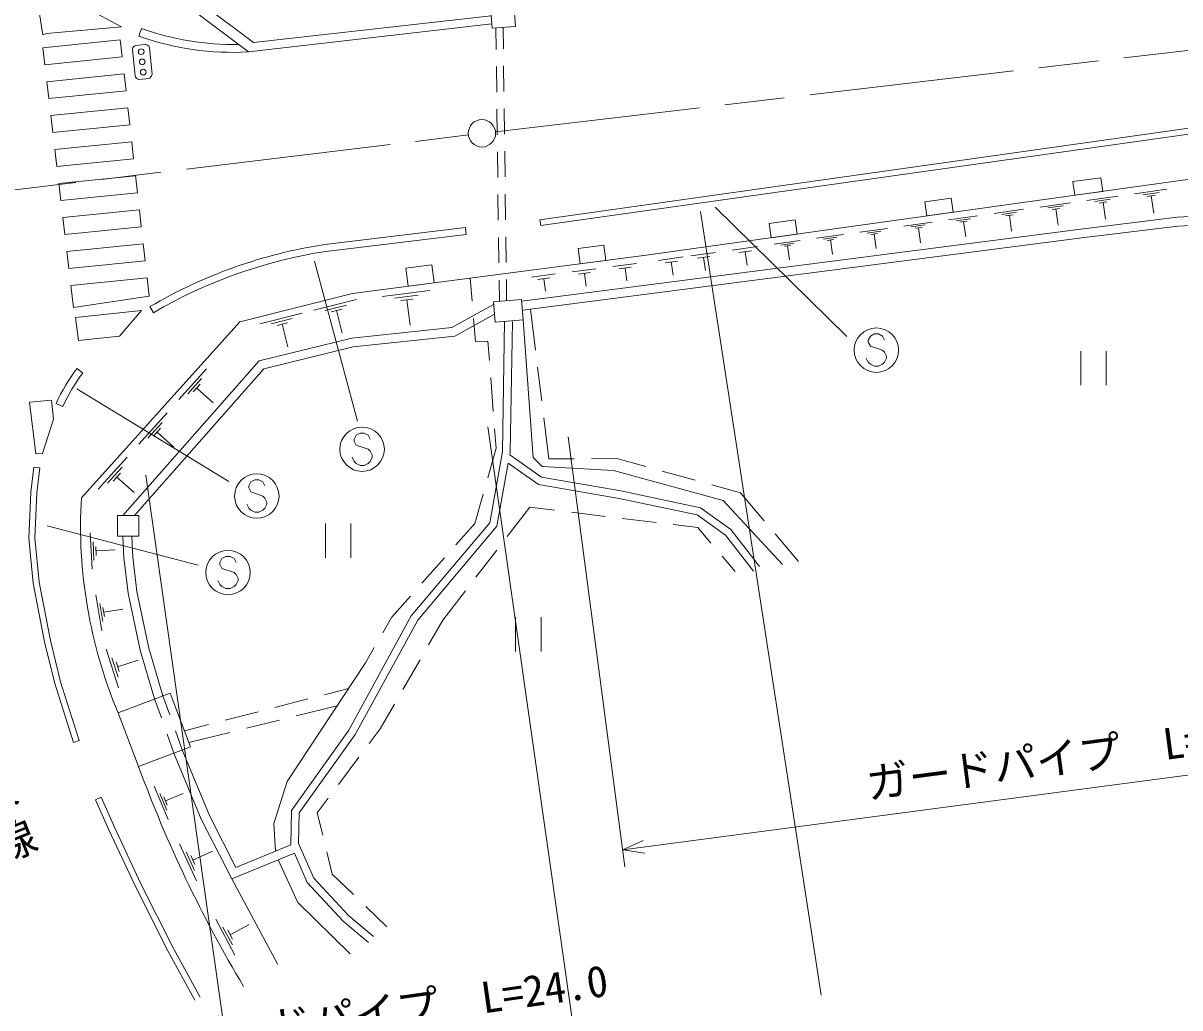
# Model space of a CAD drawing. Units: millimetres, scale not verified. Extents: x 40000 to 680000, y 20000 to 380000.
# Drawn here: x 145386 to 213037, y 242866 to 300480 of the extents above; entities that cross this region are included whole.
import ezdxf
from ezdxf.enums import TextEntityAlignment as Align

# ---------------------------------------------------------------- set-up
doc = ezdxf.new("R2010")
doc.units = ezdxf.units.MM
doc.header["$LTSCALE"] = 1000
doc.linetypes.add('CHAIN', pattern=[18.5, 12, -1.5, 3.5, -1.5])
for name, color, linetype, lineweight in [('M-BGD', 7, 'Continuous', 13), ('M-BMK', 2, 'CHAIN', 13), ('M-BMK-SRVR', 3, 'Continuous', 13), ('M-STR-HTXT', 7, 'Continuous', 13), ('M-STR-STRC', 7, 'Continuous', 13)]:
    doc.layers.add(name, color=color, linetype=linetype, lineweight=lineweight)
doc.layers.add('M-BGD-HTXT', color=7, linetype='Continuous')
doc.styles.add('@ＭＳ ゴシック', font='')
doc.styles.add('ＭＳ ゴシック', font='')
doc.styles.get('@ＭＳ ゴシック').set_extended_font_data('@MS Gothic')
doc.styles.get('ＭＳ ゴシック').set_extended_font_data('MS Gothic')

msp = doc.modelspace()

# ---------------------------------------------------------------- linework, layer by layer
at = {"layer": 'M-BGD'}
for p, q in [((152317, 300159), (152161, 299722)), ((173036, 300196), (173052, 298946)), ((173461, 300225), (173477, 298979)), ((173064, 297946), (173083, 296446)), ((173489, 297979), (173508, 296479)), ((173096, 295446), (173115, 293947)), ((173521, 295479), (173540, 293979)), ((173127, 292947), (173146, 291447)), ((173552, 292980), (173571, 291480)), ((173158, 290447), (173177, 288947)), ((173583, 290480), (173602, 288980)), ((207595, 290103), (209423, 290359)), ((210377, 290492), (212279, 290758)), ((210870, 290432), (211821, 290565)), ((211126, 290338), (211601, 290405)), ((211364, 290372), (211506, 289357)), ((202168, 289344), (203895, 289586)), ((204864, 289721), (206634, 289969)), ((205323, 289665), (206208, 289789)), ((205561, 289578), (206003, 289640)), ((205782, 289609), (205914, 288665)), ((208069, 290045), (208983, 290173)), ((208315, 289955), (208772, 290019)), ((208543, 289987), (208680, 289012)), ((175608, 288980), (175657, 288633)), ((199514, 288973), (201199, 289208)), ((199951, 288919), (200793, 289037)), ((200177, 288836), (200598, 288895)), ((202616, 289289), (203479, 289410)), ((202848, 289204), (203280, 289265)), ((203064, 289235), (203193, 288313)), ((171254, 288521), (163038, 287532)), ((171254, 288521), (171303, 288113)), ((194328, 288247), (195931, 288471)), ((194744, 288196), (195545, 288309)), ((196901, 288607), (198544, 288837)), ((197327, 288555), (198149, 288670)), ((197548, 288474), (197959, 288532)), ((197753, 288503), (197876, 287626)), ((200388, 288866), (200513, 287967)), ((171303, 288113), (163087, 287124)), ((173190, 287947), (173209, 286447)), ((173615, 287980), (173634, 286480)), ((189302, 287544), (190825, 287757)), ((189697, 287496), (190458, 287602)), ((191795, 287893), (193358, 288111)), ((192200, 287843), (192982, 287953)), ((192410, 287767), (192801, 287821)), ((192606, 287794), (192722, 286960)), ((194959, 288118), (195360, 288174)), ((195159, 288146), (195279, 287291)), ((184429, 286862), (185875, 287065)), ((186846, 287201), (188331, 287408)), ((187245, 287055), (187987, 287158)), ((187616, 287107), (187727, 286315)), ((189901, 287421), (190282, 287474)), ((190091, 287447), (190205, 286635)), ((179868, 286243), (181261, 286425)), ((180241, 286103), (180937, 286194)), ((182539, 286598), (183985, 286800)), ((182928, 286456), (183651, 286557)), ((183289, 286506), (183397, 285735)), ((184818, 286720), (185541, 286821)), ((185179, 286771), (185287, 286000)), ((171540, 285558), (171651, 284204)), ((175120, 285622), (176502, 285803)), ((175489, 285483), (176181, 285573)), ((175835, 285528), (175932, 284791)), ((177491, 285932), (178879, 286113)), ((177862, 285792), (178556, 285883)), ((178209, 285838), (178306, 285098)), ((180589, 286148), (180686, 285405)), ((166387, 284481), (169163, 284844)), ((173221, 285447), (173237, 284198)), ((173646, 285480), (173662, 284234)), ((162395, 283682), (164875, 284301)), ((167105, 284386), (168493, 284568)), ((167477, 284247), (168171, 284337)), ((167824, 284292), (168017, 282811)), ((152805, 283891), (153013, 283536)), ((159222, 282891), (161702, 283509)), ((163056, 283671), (164296, 283981)), ((163407, 283583), (164027, 283738)), ((163717, 283661), (164047, 282338)), ((175346, 281350), (175050, 283749)), ((159883, 282880), (161124, 283189)), ((160235, 282792), (160855, 282947)), ((160545, 282869), (160875, 281546)), ((171732, 283207), (171843, 281853)), ((171843, 281853), (172568, 281881)), ((172568, 281881), (172654, 280740)), ((207236, 281296), (207236, 279296)), ((208736, 281296), (208736, 279296)), ((148539, 280271), (148881, 280008)), ((154490, 278450), (156103, 280244)), ((175714, 278373), (175469, 280358)), ((155013, 278791), (155819, 279688)), ((172730, 279743), (172881, 277749)), ((155334, 278908), (155737, 279356)), ((155536, 279132), (156493, 278272)), ((147317, 278231), (147710, 278053)), ((152153, 275850), (153803, 277686)), ((176133, 274981), (175837, 277380)), ((152688, 276199), (153513, 277117)), ((153016, 276318), (153429, 276777)), ((172957, 276752), (173043, 275610)), ((153223, 276548), (154202, 275668)), ((173043, 275610), (172561, 273884)), ((149778, 273208), (151466, 275085)), ((177621, 274989), (176133, 274981)), ((180109, 275002), (178621, 274994)), ((181802, 274533), (180109, 275002)), ((146017, 274498), (146364, 274455)), ((150325, 273565), (151169, 274504)), ((150661, 273687), (151083, 274156)), ((184693, 273730), (182766, 274265)), ((150872, 273922), (151873, 273022)), ((187349, 272993), (185656, 273463)), ((172291, 272921), (171809, 271195)), ((188722, 271367), (187349, 272993)), ((173690, 270436), (175014, 272156)), ((175014, 272156), (176457, 271981)), ((177449, 271861), (179435, 271620)), ((180428, 271500), (182413, 271259)), ((149417, 268523), (149303, 270650)), ((163061, 271205), (163061, 269205)), ((164561, 271205), (164561, 269205)), ((171809, 271195), (170700, 269948)), ((183406, 271139), (184849, 270964)), ((184849, 270964), (185614, 270058)), ((190739, 268976), (189367, 270602)), ((149530, 269062), (149473, 270126)), ((149658, 269336), (149629, 269867)), ((149644, 269602), (150778, 269662)), ((171862, 268057), (173081, 269643)), ((186260, 269295), (187025, 268390)), ((170035, 269201), (168706, 267707)), ((169929, 265544), (171252, 267265)), ((149987, 264921), (149646, 267023)), ((168042, 266959), (166933, 265713)), ((150042, 265470), (149871, 266521)), ((150139, 265755), (150054, 266281)), ((150097, 266018), (151218, 266200)), ((166933, 265713), (166418, 264817)), ((169096, 264096), (169929, 265544)), ((174184, 265723), (174184, 263723)), ((175684, 265723), (175684, 263723)), ((150973, 261592), (150245, 263854)), ((165920, 263950), (165406, 263055)), ((150942, 262206), (150578, 263337)), ((150911, 262820), (152118, 263208)), ((167599, 261496), (168597, 263230)), ((151002, 262537), (150820, 263103)), ((163004, 261190), (164413, 261552)), ((153073, 260937), (153470, 259825)), ((153560, 261123), (153957, 260011)), ((160099, 260441), (162036, 260940)), ((161356, 259949), (163747, 260545)), ((166267, 259182), (167100, 260630)), ((157194, 259693), (159131, 260192)), ((154817, 259081), (156226, 259444)), ((158445, 259223), (160386, 259707)), ((165628, 258332), (166267, 259182)), ((148332, 258399), (148666, 258505)), ((153807, 258884), (154205, 257772)), ((154294, 259070), (154691, 257958)), ((155083, 258384), (157475, 258981)), ((163824, 255935), (165026, 257533)), ((153859, 253889), (153051, 255836)), ((149625, 255042), (149944, 255185)), ((153786, 254430), (153382, 255403)), ((153815, 254727), (153613, 255214)), ((153714, 254970), (154753, 255401)), ((162584, 254286), (163223, 255136)), ((162905, 252972), (162584, 254286)), ((155516, 250302), (154531, 252466)), ((155414, 250908), (154921, 251991)), ((155435, 251245), (155189, 251786)), ((155312, 251515), (156466, 252041)), ((163463, 250687), (163142, 252000)), ((157586, 250418), (160291, 245406)), ((164703, 249495), (163463, 250687)), ((166664, 247610), (165424, 248802)), ((157765, 245946), (156651, 248048)), ((157488, 247145), (158609, 247739)), ((157627, 246546), (157070, 247597)), ((157627, 246883), (157349, 247408))]:
    msp.add_line(p, q, dxfattribs=at)
for points in [[(172801, 300434), (158570, 298792), (145169, 308854), (141990, 320648), (141190, 329664)], [(172768, 300904), (158865, 299342), (145684, 309235), (142568, 320880), (141685, 329673)], [(175608, 288980), (238966, 297929), (242597, 298201), (252198, 298949), (261065, 299546), (268785, 299835)], [(175657, 288633), (239004, 297581), (242624, 297852), (252223, 298600), (261084, 299196), (268798, 299485)], [(148793, 272710), (158052, 283011), (164651, 284657), (181820, 286901), (229238, 293535), (229699, 290078)], [(174543, 284208), (207246, 288434), (212882, 289122), (215263, 289244)], [(174610, 283692), (207310, 287918), (212926, 288604), (215289, 288725)], [(151216, 271669), (159186, 280727), (164608, 282052), (170467, 282666), (172899, 284017)], [(151909, 271669), (159468, 280260), (164697, 281539), (170627, 282160), (172948, 283449)], [(161039, 252396), (161082, 254418), (164427, 259107), (168089, 265803), (172672, 271244), (173422, 275422), (173548, 283034)], [(173842, 275215), (173871, 275379), (173998, 283027)], [(174636, 283128), (175213, 275065), (175736, 274542), (179921, 274312), (186324, 272554), (189798, 268808)], [(165882, 247034), (164415, 248262), (162384, 250446), (161491, 252486), (161529, 254269), (164809, 258868), (168462, 265548), (173094, 271046), (173754, 274727)], [(173754, 274727), (175521, 273490), (180249, 272665), (184815, 271702), (186464, 270519), (188096, 268420)], [(173842, 275215), (175697, 273916), (180334, 273107), (185001, 272123), (186779, 270847), (188451, 268696)], [(148332, 258399), (147244, 261845), (146644, 264286), (145975, 267718), (145724, 270341), (145835, 273033), (146017, 274498)], [(148666, 258505), (147581, 261940), (146986, 264362), (146322, 267768), (146074, 270350), (146184, 273005), (146364, 274455)], [(153073, 260937), (152236, 263785), (151529, 267133), (151278, 269197), (151222, 270456)], [(153560, 261123), (152740, 263912), (152042, 267218), (151796, 269240), (151741, 270479)], [(165406, 263055), (160822, 256116), (160048, 253647), (160143, 252029)], [(161248, 251920), (157586, 250418), (155805, 253905), (154205, 257772)], [(161039, 252396), (157832, 251081), (156278, 254123), (154691, 257958)], [(155738, 243490), (154169, 246372), (152276, 250125), (150724, 253430), (149944, 255185)], [(155431, 243322), (153858, 246209), (151961, 249971), (150406, 253285), (149625, 255042)], [(165593, 246689), (164105, 247935), (162003, 250195), (161248, 251920)], [(160310, 251535), (161456, 249033), (164511, 246033)]]:
    msp.add_lwpolyline(points, dxfattribs=at)
for points in [[(172819, 300181), (174179, 300275), (174089, 301564), (172729, 301470)], [(206895, 290409), (208528, 290638), (208416, 291437), (206784, 291208)], [(198246, 289199), (199776, 289413), (199660, 290242), (198130, 290028)], [(189128, 287924), (190649, 288136), (190534, 288963), (189012, 288750)], [(177966, 286398), (179471, 286594), (179355, 287482), (177850, 287286)], [(167908, 285083), (169432, 285282), (169294, 286335), (167770, 286136)], [(172887, 284168), (174534, 284309), (174636, 283128), (172988, 282986)], [(150903, 271669), (152159, 271669), (152159, 270456), (150903, 270456)], [(150942, 260122), (152142, 256983), (155176, 258143), (153976, 261282)]]:
    msp.add_lwpolyline(points, close=True, dxfattribs=at)
for centre, radius, start, end in [((157683, 315231), 16463, 250.40363, 273.08847), ((157683, 315231), 15999, 250.40363, 271.06389), ((167424, 259006), 28861, 98.74146, 120.43253), ((167424, 259006), 28450, 98.74146, 120.43253), ((156747, 273970), 10348, 142.49047, 155.68452), ((156747, 273970), 9916, 142.49047, 155.68452), ((177119, 271069), 28374, 176.68434, 202.69409), ((223531, 283152), 76034, 200.13088, 210.89107)]:
    msp.add_arc(centre, radius, start, end, dxfattribs=at)
at = {"layer": 'M-BMK'}
msp.add_line((173016, 294126), (223675, 300073), dxfattribs=at)
msp.add_lwpolyline([(73285, 282060), (136565, 289719), (171427, 293936)], dxfattribs=at)
at = {"layer": 'M-BMK-SRVR'}
msp.add_circle((172221, 294032), 800, dxfattribs=at)
at = {"layer": 'M-STR-HTXT'}
for p, q in [((172573, 276866), (177635, 241223)), ((177263, 276267), (180586, 251127)), ((152556, 274023), (157618, 238381)), ((180455, 252118), (234229, 259225)), ((180455, 252118), (181645, 252654)), ((180455, 252118), (181743, 251910))]:
    msp.add_line(p, q, dxfattribs=at)
at = {"layer": 'M-STR-STRC'}
for p, q in [((146657, 298046), (146540, 299039)), ((152550, 299237), (151953, 299178)), ((152769, 299058), (152927, 297466)), ((146657, 298046), (151179, 298502)), ((151932, 297367), (151774, 298959)), ((146774, 297053), (151291, 297508)), ((146891, 296060), (146774, 297053)), ((151291, 297508), (151403, 296514)), ((152151, 297188), (152748, 297247)), ((146891, 296060), (151403, 296514)), ((147008, 295066), (151515, 295520)), ((147125, 294073), (147008, 295066)), ((151515, 295520), (151626, 294527)), ((147125, 294073), (151626, 294527)), ((147242, 293080), (151738, 293533)), ((147359, 292087), (147242, 293080)), ((151738, 293533), (151850, 292539)), ((147359, 292087), (151850, 292539)), ((151957, 291581), (152073, 290551)), ((147476, 291093), (151961, 291545)), ((147593, 290100), (147476, 291093)), ((147593, 290100), (152073, 290551)), ((147710, 289107), (152185, 289558)), ((152185, 289558), (152297, 288564)), ((185867, 289717), (193553, 282137)), ((147827, 288113), (147710, 289107)), ((184992, 289461), (192049, 243605)), ((147827, 288113), (152297, 288564)), ((147944, 287120), (152408, 287570)), ((152408, 287570), (152520, 286576)), ((148061, 286127), (147944, 287120)), ((148061, 286127), (152520, 286576)), ((162421, 286552), (164948, 277182)), ((148178, 285134), (152632, 285582)), ((194935, 282174), (194817, 281938)), ((195172, 282293), (194935, 282174)), ((195408, 282293), (195172, 282293)), ((195644, 282174), (195408, 282293)), ((195763, 281938), (195644, 282174)), ((194817, 281938), (194817, 281820)), ((194817, 281820), (194935, 281583)), ((194935, 281583), (195644, 281347)), ((194817, 280638), (194699, 280874)), ((195644, 281347), (195763, 281229)), ((195763, 281229), (195881, 280993)), ((195881, 280874), (195763, 280638)), ((195881, 280993), (195881, 280874)), ((194935, 280520), (194817, 280638)), ((195172, 280402), (194935, 280520)), ((195408, 280402), (195172, 280402)), ((195644, 280520), (195408, 280402)), ((195763, 280638), (195644, 280520)), ((148524, 279077), (157420, 273655)), ((164857, 276377), (164739, 276141)), ((164739, 276141), (164739, 276023)), ((164739, 276023), (164857, 275786)), ((165093, 276495), (164857, 276377)), ((165329, 276495), (165093, 276495)), ((165566, 276377), (165329, 276495)), ((165684, 276141), (165566, 276377)), ((164857, 275786), (165566, 275550)), ((165566, 275550), (165684, 275432)), ((165684, 275432), (165802, 275195)), ((164739, 274841), (164620, 275077)), ((164857, 274723), (164739, 274841)), ((165093, 274604), (164857, 274723)), ((165566, 274723), (165329, 274604)), ((165684, 274841), (165566, 274723)), ((165802, 275077), (165684, 274841)), ((165802, 275195), (165802, 275077)), ((165329, 274604), (165093, 274604)), ((158698, 273640), (158579, 273403)), ((158579, 273403), (158579, 273285)), ((158934, 273758), (158698, 273640)), ((159170, 273758), (158934, 273758)), ((159407, 273640), (159170, 273758)), ((159525, 273403), (159407, 273640)), ((158579, 273285), (158698, 273049)), ((158698, 273049), (159407, 272812)), ((159407, 272812), (159525, 272694)), ((159525, 272694), (159643, 272458)), ((158579, 272103), (158461, 272340)), ((158698, 271985), (158579, 272103)), ((158934, 271867), (158698, 271985)), ((159407, 271985), (159170, 271867)), ((159525, 272103), (159407, 271985)), ((159643, 272340), (159525, 272103)), ((159643, 272458), (159643, 272340)), ((159170, 271867), (158934, 271867)), ((146786, 271075), (155630, 268759)), ((157249, 269283), (157013, 269165)), ((157486, 269283), (157249, 269283)), ((157722, 269165), (157486, 269283)), ((157013, 269165), (156895, 268929)), ((156895, 268929), (156895, 268811)), ((156895, 268811), (157013, 268574)), ((157013, 268574), (157722, 268338)), ((157840, 268929), (157722, 269165)), ((157722, 268338), (157840, 268220)), ((157840, 268220), (157958, 267983)), ((157958, 267983), (157958, 267865)), ((156895, 267629), (156777, 267865)), ((157013, 267511), (156895, 267629)), ((157249, 267392), (157013, 267511)), ((157486, 267392), (157249, 267392)), ((157722, 267511), (157486, 267392)), ((157840, 267629), (157722, 267511)), ((157958, 267865), (157840, 267629))]:
    msp.add_line(p, q, dxfattribs=at)
for points in [[(146530, 299803), (146748, 299866), (151147, 300271), (148791, 301503), (146327, 301145)], [(148450, 283256), (148627, 281914), (151029, 282174), (152308, 283661)], [(145753, 278303), (147047, 278413), (147172, 277305), (146517, 275293), (146127, 275277)]]:
    msp.add_lwpolyline(points, close=True, dxfattribs=at)
for points in [[(146540, 299039), (151068, 299496), (151179, 298502)], [(152632, 285582), (152752, 284510), (148330, 283843), (148178, 285134)]]:
    msp.add_lwpolyline(points, dxfattribs=at)
for centre, radius in [((152291, 298809), 167), ((152351, 298212), 167), ((152410, 297615), 167), ((195290, 281347), 1300), ((165211, 275550), 1300), ((159052, 272812), 1300), ((157368, 268338), 1300)]:
    msp.add_circle(centre, radius, dxfattribs=at)
for centre, radius, start, end in [((152077, 298894), 310, 113.48314, 167.84427), ((152490, 298941), 302, 22.78931, 78.5381), ((152222, 297497), 318, 204.23393, 257.09348), ((152615, 297538), 320, 294.46029, 346.86712)]:
    msp.add_arc(centre, radius, start, end, dxfattribs=at)

# ---------------------------------------------------------------- texts
at = {"layer": 'M-BGD-HTXT', "insert": (141614, 257522), "char_height": 1833, "attachment_point": 8, "rotation": 291.943, "style": '@ＭＳ ゴシック'}
msp.add_mtext('\\T1.2;町道中条線', dxfattribs=at)
at = {"layer": 'M-STR-HTXT', "style": 'ＭＳ ゴシック'}
for s, rotation, p in [('ガードパイプ  L=54.0', 7.529, (207276, 256167)), ('ガードパイプ  L=24.0', 8.083, (167415, 241287))]:
    msp.add_text(s, height=1833, rotation=rotation, dxfattribs=at).set_placement(p, align=Align.BOTTOM_CENTER)

doc.saveas('drawing.dxf')
